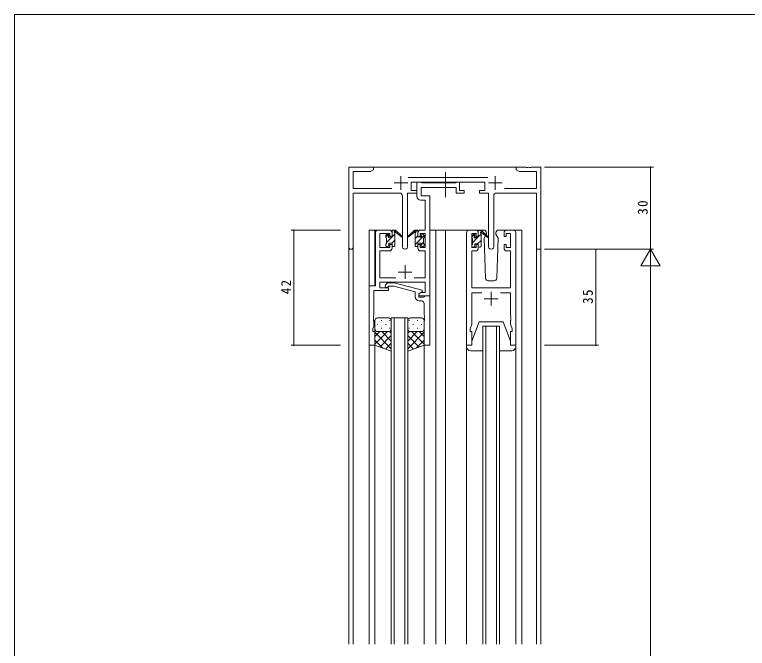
# Model space of a CAD drawing. Units: millimetres on the paper. Extents: x -420 to 373, y -297 to 267.
# Drawn here: x -417.7 to -150.7, y 33.3 to 264.4 of the extents above; entities that cross this region are included whole.
import ezdxf

# ---------------------------------------------------------------- set-up
doc = ezdxf.new("R2010")
doc.units = ezdxf.units.MM
doc.linetypes.add('CHAIN2', pattern=[12, 9, -1, 1, -1])
for name, color, linetype, lineweight in [('0-1_YKK_ZWAK', 7, 'Continuous', 9), ('0-3_YKK_12', 2, 'Continuous', 9), ('0-4_YKK_D', 6, 'Continuous', 9), ('0-6_YKK_13', 4, 'Continuous', 9), ('0-7_YKK_11', 7, 'Continuous', 9)]:
    doc.layers.add(name, color=color, linetype=linetype, lineweight=lineweight)
doc.styles.add('ＭＳ ゴシック', font='')
doc.styles.get('ＭＳ ゴシック').set_extended_font_data('MS Gothic')

msp = doc.modelspace()

# ---------------------------------------------------------------- linework, layer by layer
at = {"layer": '0-1_YKK_ZWAK'}
for p in [(-417.7, -260.6), (352.3, 264.4)]:
    msp.add_line(p, (-417.7, 264.4), dxfattribs=at)
at = {"layer": '0-3_YKK_12'}
for p, q in [((-287.444, 208.836), (-234.444, 208.836)), ((-288.444, 185.836), (-288.444, 34.836)), ((-283.444, 185.836), (-288.444, 185.836)), ((-286.444, 165.483), (-286.444, 185.836)), ((-266.444, 185.836), (-260.744, 185.836)), ((-264.244, 185.836), (-264.244, 34.836)), ((-260.744, 185.836), (-252.044, 185.836)), ((-260.744, 185.836), (-260.744, 34.836)), ((-236.044, 185.836), (-232.844, 185.835)), ((-232.844, 34.836), (-232.844, 185.835)), ((-295.944, 34.836), (-295.944, 179.651)), ((-294.314, 179.651), (-294.314, 34.836)), ((-227.574, 178.836), (-227.574, 34.836)), ((-225.944, 178.836), (-227.574, 178.836)), ((-225.944, 178.836), (-225.944, 34.836)), ((-280.446, 153.836), (-274.446, 153.836)), ((-280.446, 34.836), (-280.446, 153.836)), ((-279.446, 153.836), (-279.446, 34.836)), ((-275.446, 34.836), (-275.446, 153.836)), ((-274.446, 153.836), (-274.446, 34.836)), ((-247.044, 150.836), (-241.044, 150.836)), ((-247.044, 34.836), (-247.044, 150.836)), ((-246.044, 150.836), (-246.044, 34.836)), ((-242.044, 34.836), (-242.044, 150.836)), ((-241.044, 150.836), (-241.044, 34.836)), ((-286.444, 144.336), (-286.445, 34.836)), ((-268.446, 144.336), (-268.446, 34.836)), ((-253.044, 143.336), (-253.044, 34.836)), ((-235.044, 143.336), (-235.044, 34.836))]:
    msp.add_line(p, q, dxfattribs=at)
at = {"layer": '0-4_YKK_D'}
for p, q in [((-224.574, 208.836), (-184.944, 208.836)), ((-185.944, 178.836), (-185.944, 208.836)), ((-298.944, 185.836), (-316.944, 185.836)), ((-315.944, 143.836), (-315.944, 185.836)), ((-224.574, 178.836), (-184.944, 178.836)), ((-224.574, 178.836), (-204.944, 178.836)), ((-224.574, 178.836), (-184.944, 178.836)), ((-205.944, 143.836), (-205.944, 178.836)), ((-185.944, 178.836), (-189.444, 172.774)), ((-185.944, 178.836), (-182.444, 172.774)), ((-185.944, 178.836), (-185.944, 166.711)), ((-189.444, 172.774), (-182.444, 172.774)), ((-185.944, 171.836), (-185.944, -114.164)), ((-298.944, 143.836), (-316.944, 143.836)), ((-224.574, 143.836), (-204.944, 143.836))]:
    msp.add_line(p, q, dxfattribs=at)
for centre, start, end in [((-185.944, 208.836), 90, 270), ((-185.944, 208.836), 270, 90), ((-315.944, 185.836), 90, 270), ((-315.944, 185.836), 270, 90), ((-205.944, 178.836), 90, 270), ((-205.944, 178.836), 270, 90), ((-315.944, 143.836), 90, 270), ((-315.944, 143.836), 270, 90), ((-205.944, 143.836), 90, 270), ((-205.944, 143.836), 270, 90)]:
    msp.add_arc(centre, 0.106, start, end, dxfattribs=at)
at = {"layer": '0-6_YKK_13', "linetype": 'CHAIN2'}
msp.add_line((-260.746, 197.906), (-260.746, 207.893), dxfattribs=at)
at = {"layer": '0-6_YKK_13'}
for p, q in [((-282.444, 183.328), (-281.385, 184.387)), ((-282.357, 183.948), (-281.857, 184.448)), ((-282.244, 181.283), (-279.144, 184.383)), ((-280.144, 183.436), (-280.144, 185.536)), ((-280.121, 185.652), (-279.96, 185.813)), ((-279.844, 185.836), (-279.054, 185.836)), ((-279.144, 185.336), (-279.144, 185.836)), ((-279.144, 180.136), (-279.144, 184.736)), ((-278.861, 185.765), (-276.678, 183.718)), ((-276.711, 183.373), (-278.851, 185.069)), ((-272.027, 185.765), (-274.21, 183.718)), ((-274.177, 183.373), (-272.037, 185.069)), ((-271.044, 185.836), (-271.834, 185.836)), ((-271.744, 185.336), (-271.744, 185.836)), ((-271.744, 180.136), (-271.744, 184.736)), ((-271.566, 185.227), (-270.967, 185.826)), ((-270.744, 183.436), (-270.744, 185.536)), ((-268.531, 183.948), (-269.031, 184.448)), ((-251.043, 183.298), (-250.065, 184.277)), ((-250.956, 183.748), (-250.456, 184.248)), ((-246.757, 185.836), (-249.744, 185.836)), ((-248.743, 183.236), (-248.743, 185.336)), ((-248.743, 183.353), (-247.743, 184.353)), ((-248.443, 185.636), (-247.653, 185.636)), ((-247.743, 185.136), (-247.743, 185.636)), ((-247.743, 179.936), (-247.743, 184.536)), ((-247.46, 185.565), (-245.277, 183.518)), ((-245.31, 183.173), (-247.45, 184.869)), ((-245.739, 184.336), (-245.883, 184.086)), ((-245.758, 184.871), (-245.739, 184.336)), ((-242.349, 184.336), (-242.33, 184.871)), ((-241.502, 182.868), (-242.349, 184.336)), ((-238.344, 185.836), (-241.331, 185.836)), ((-282.444, 183.136), (-282.444, 183.736)), ((-282.244, 180.836), (-282.244, 182.936)), ((-281.344, 184.236), (-281.344, 183.897)), ((-280.883, 183.436), (-280.144, 183.436)), ((-280.247, 181.036), (-279.144, 182.138)), ((-271.744, 180.559), (-268.462, 183.84)), ((-271.744, 182.804), (-270.744, 183.804)), ((-270.005, 183.436), (-270.744, 183.436)), ((-269.544, 184.236), (-269.544, 183.897)), ((-268.644, 180.836), (-268.644, 182.936)), ((-268.444, 183.136), (-268.444, 183.736)), ((-251.043, 182.936), (-251.043, 183.536)), ((-250.843, 181.253), (-248.861, 183.236)), ((-250.843, 180.636), (-250.843, 182.736)), ((-249.943, 184.036), (-249.943, 183.697)), ((-249.482, 183.236), (-248.743, 183.236)), ((-249.016, 180.836), (-247.743, 182.108)), ((-246.065, 183.771), (-246.586, 182.868)), ((-246.586, 182.868), (-246.078, 168.301)), ((-242.01, 168.301), (-241.502, 182.868)), ((-282.444, 180.136), (-282.444, 180.636)), ((-281.644, 179.836), (-282.144, 179.836)), ((-281.344, 181.036), (-280.144, 181.036)), ((-281.344, 181.036), (-281.344, 180.136)), ((-280.144, 181.036), (-280.144, 180.136)), ((-279.444, 179.836), (-279.844, 179.836)), ((-271.444, 179.836), (-271.044, 179.836)), ((-270.744, 181.036), (-270.744, 180.136)), ((-269.544, 181.036), (-270.744, 181.036)), ((-269.544, 180.514), (-268.644, 181.414)), ((-269.544, 181.036), (-269.544, 180.136)), ((-269.244, 179.836), (-268.744, 179.836)), ((-268.444, 180.136), (-268.444, 180.636)), ((-251.043, 179.936), (-251.043, 180.436)), ((-250.243, 179.636), (-250.743, 179.636)), ((-250.215, 179.637), (-249.945, 179.907)), ((-249.943, 180.836), (-248.743, 180.836)), ((-249.943, 180.836), (-249.943, 179.936)), ((-248.743, 180.836), (-248.743, 179.936)), ((-248.043, 179.636), (-248.443, 179.636)), ((-247.959, 179.648), (-247.756, 179.851)), ((-245.078, 167.336), (-243.01, 167.336)), ((-286.446, 152.836), (-286.446, 149.836)), ((-281.446, 153.836), (-285.446, 153.836)), ((-284.111, 152.887), (-283.911, 152.887)), ((-281.081, 152.887), (-280.881, 152.887)), ((-280.446, 149.836), (-280.446, 152.836)), ((-274.448, 149.836), (-274.448, 152.836)), ((-273.813, 152.887), (-274.013, 152.887)), ((-273.448, 153.836), (-269.448, 153.836)), ((-270.783, 152.887), (-270.983, 152.887)), ((-268.448, 152.836), (-268.448, 149.836)), ((-251.044, 145.336), (-248.444, 152.336)), ((-248.444, 152.336), (-239.644, 152.336)), ((-237.044, 145.336), (-239.644, 152.336)), ((-286.446, 143.836), (-286.446, 149.836)), ((-285.526, 151.472), (-285.326, 151.472)), ((-284.111, 150.057), (-283.911, 150.057)), ((-282.496, 151.472), (-282.296, 151.472)), ((-281.081, 150.057), (-280.881, 150.057)), ((-280.446, 150.057), (-280.446, 141.693)), ((-274.448, 150.057), (-274.448, 141.693)), ((-273.813, 150.057), (-274.013, 150.057)), ((-272.398, 151.472), (-272.598, 151.472)), ((-270.783, 150.057), (-270.983, 150.057)), ((-269.368, 151.472), (-269.568, 151.472)), ((-268.448, 143.836), (-268.448, 149.836)), ((-235.044, 144.82), (-235.044, 151.635)), ((-284.654, 148.836), (-286.446, 147.044)), ((-281.825, 148.836), (-286.446, 144.216)), ((-286.446, 148.568), (-280.446, 142.568)), ((-285.446, 148.836), (-281.846, 148.836)), ((-285.046, 148.836), (-281.446, 148.836)), ((-280.446, 147.387), (-284.642, 143.191)), ((-283.886, 148.836), (-280.446, 145.396)), ((-281.114, 148.893), (-280.446, 148.224)), ((-273.78, 148.893), (-274.448, 148.224)), ((-271.008, 148.836), (-274.448, 145.396)), ((-268.448, 148.568), (-274.448, 142.568)), ((-274.448, 147.387), (-270.252, 143.191)), ((-269.848, 148.836), (-273.448, 148.836)), ((-273.068, 148.836), (-268.448, 144.216)), ((-269.448, 148.836), (-273.048, 148.836)), ((-270.239, 148.836), (-268.448, 147.044)), ((-286.446, 145.739), (-283.485, 142.778)), ((-280.446, 144.559), (-282.557, 142.447)), ((-274.448, 144.559), (-272.336, 142.447)), ((-268.448, 145.739), (-271.408, 142.778)), ((-251.044, 143.836), (-251.044, 145.336)), ((-237.044, 145.336), (-237.044, 143.836)), ((-280.446, 141.693), (-286.446, 143.836)), ((-274.448, 141.693), (-268.448, 143.836)), ((-253.044, 143.836), (-251.044, 143.836)), ((-253.044, 143.336), (-253.044, 143.836)), ((-247.044, 141.836), (-251.544, 141.836)), ((-236.544, 141.836), (-241.044, 141.836)), ((-237.044, 143.836), (-235.044, 143.836)), ((-235.044, 143.836), (-235.044, 143.336))]:
    msp.add_line(p, q, dxfattribs=at)
for centre, radius, start, end in [((-281.644, 184.236), 0.3, 0, 135), ((-279.844, 185.536), 0.3, 90, 180), ((-279.144, 185.136), 0.2, 20.88332, 233.1301), ((-279.444, 184.736), 0.3, 0, 53.1301), ((-279.054, 185.536), 0.3, 49.8974, 90), ((-278.677, 185.314), 0.3, 200.88332, 234.62001), ((-272.211, 185.314), 0.3, 305.37997, 339.11667), ((-271.834, 185.536), 0.3, 90, 130.10258), ((-271.744, 185.136), 0.2, 306.86989, 159.11667), ((-271.444, 184.736), 0.3, 126.86989, 180), ((-271.044, 185.536), 0.3, 0, 90), ((-269.244, 184.236), 0.3, 45, 180), ((-250.243, 184.036), 0.3, 0, 135), ((-248.443, 185.336), 0.3, 90, 180), ((-247.743, 184.936), 0.2, 20.88332, 233.1301), ((-248.043, 184.536), 0.3, 0, 53.1301), ((-247.653, 185.336), 0.3, 49.8974, 90), ((-247.276, 185.114), 0.3, 200.88332, 234.62001), ((-246.757, 184.836), 1, 2, 90), ((-241.331, 184.836), 1, 90, 178), ((-282.144, 183.736), 0.3, 135, 180), ((-282.244, 183.136), 0.2, 180, 270), ((-281.344, 183.436), 0.25, 123.05573, 326.94426), ((-281.644, 183.897), 0.3, 303.05573, 0), ((-280.883, 183.136), 0.3, 90, 146.94426), ((-276.595, 183.536), 0.2, 234.62001, 114.62001), ((-274.293, 183.536), 0.2, 65.37997, 305.37997), ((-270.005, 183.136), 0.3, 33.05573, 90), ((-269.544, 183.436), 0.25, 213.05573, 56.94426), ((-269.244, 183.897), 0.3, 180, 236.94426), ((-268.644, 183.136), 0.2, 270, 0), ((-268.744, 183.736), 0.3, 0, 45), ((-250.743, 183.536), 0.3, 135, 180), ((-250.843, 182.936), 0.2, 180, 270), ((-249.943, 183.236), 0.25, 123.05573, 326.94426), ((-250.243, 183.697), 0.3, 303.05573, 0), ((-249.482, 182.936), 0.3, 90, 146.94426), ((-245.194, 183.336), 0.2, 234.62001, 114.62001), ((-282.244, 180.636), 0.2, 90, 180), ((-282.144, 180.136), 0.3, 180, 270), ((-281.644, 180.136), 0.3, 270, 0), ((-279.844, 180.136), 0.3, 180, 270), ((-279.444, 180.136), 0.3, 270, 0), ((-271.444, 180.136), 0.3, 180, 270), ((-271.044, 180.136), 0.3, 270, 0), ((-269.244, 180.136), 0.3, 180, 270), ((-268.744, 180.136), 0.3, 270, 0), ((-268.644, 180.636), 0.2, 0, 90), ((-250.843, 180.436), 0.2, 90, 180), ((-250.743, 179.936), 0.3, 180, 270), ((-250.243, 179.936), 0.3, 270, 0), ((-248.443, 179.936), 0.3, 180, 270), ((-248.043, 179.936), 0.3, 270, 0), ((-245.078, 168.336), 1, 182, 270), ((-243.01, 168.336), 1, 270, 358), ((-285.446, 152.836), 1, 90, 180), ((-281.446, 152.836), 1, 0, 90), ((-273.448, 152.836), 1, 90, 180), ((-269.448, 152.836), 1, 0, 90), ((-285.446, 149.836), 1, 180, 270), ((-285.446, 149.836), 1, 180, 270), ((-281.446, 149.836), 1, 270, 0), ((-281.446, 149.836), 1, 270, 0), ((-273.448, 149.836), 1, 180, 270), ((-273.448, 149.836), 1, 180, 270), ((-269.448, 149.836), 1, 270, 0), ((-269.448, 149.836), 1, 270, 0), ((-251.544, 143.336), 1.5, 180, 270), ((-236.544, 143.336), 1.5, 270, 0)]:
    msp.add_arc(centre, radius, start, end, dxfattribs=at)
at = {"layer": '0-7_YKK_11'}
for p, q in [((-279.444, 203.036), (-274.444, 203.036)), ((-276.944, 205.536), (-276.944, 200.536)), ((-245.242, 204.966), (-274.252, 204.966)), ((-245.044, 203.036), (-240.044, 203.036)), ((-242.544, 205.536), (-242.544, 200.536)), ((-276.394, 198.336), (-276.394, 179.786)), ((-243.094, 179.786), (-243.094, 198.336)), ((-281.144, 185.836), (-285.244, 185.836)), ((-252.044, 185.836), (-249.744, 185.836)), ((-238.344, 185.836), (-236.044, 185.836)), ((-275.444, 173.036), (-275.444, 168.036)), ((-277.944, 170.536), (-272.944, 170.536)), ((-244.044, 163.336), (-244.044, 158.336)), ((-246.544, 160.836), (-241.544, 160.836)), ((-269.446, 160.036), (-270.246, 160.036))]:
    msp.add_line(p, q, dxfattribs=at)
for points in [[(-280.294, 200.966), (-294.314, 200.966), (-294.314, 207.206), (-288.035, 207.206), (-286.944, 207.836), (-286.944, 208.836), (-295.944, 208.836), (-295.944, 179.651)], [(-242.094, 199.336), (-227.574, 199.336), (-227.574, 178.836), (-225.944, 178.836), (-225.944, 208.836), (-229.486, 208.836), (-229.669, 208.716), (-230.219, 208.716), (-230.402, 208.836), (-230.486, 208.836), (-230.669, 208.716), (-231.219, 208.716), (-231.402, 208.836), (-234.944, 208.836), (-234.944, 207.836), (-233.853, 207.206), (-227.574, 207.206), (-227.574, 200.966), (-239.194, 200.966)], [(-286.244, 184.836), (-286.244, 165.466), (-288.444, 165.466), (-288.444, 143.836), (-286.444, 143.836), (-286.444, 148.836), (-287.144, 148.836), (-287.144, 149.836), (-286.814, 150.743), (-286.814, 152.878), (-286.934, 153.061), (-286.934, 153.611), (-286.814, 153.794), (-286.814, 153.878), (-286.934, 154.061), (-286.934, 154.611), (-286.814, 154.794), (-286.814, 163.836), (-281.444, 163.836), (-281.444, 164.836), (-284.614, 164.836), (-284.614, 166.836), (-268.074, 166.836), (-268.074, 163.136), (-269.578, 163.136), (-270.444, 162.636), (-270.444, 161.836), (-266.444, 161.836), (-266.444, 185.836), (-266.444, 198.336), (-269.514, 198.336), (-269.514, 201.406), (-256.744, 201.406), (-256.744, 199.336), (-253.844, 199.336), (-253.844, 200.336), (-255.544, 200.336), (-255.544, 203.336), (-256.444, 203.336), (-256.719, 203.156)], [(-274.494, 179.786), (-274.494, 199.336), (-271.144, 199.336), (-271.144, 200.336), (-273.144, 200.336), (-273.144, 203.336), (-246.344, 203.336), (-246.344, 200.336), (-248.344, 200.336), (-248.344, 199.336), (-244.994, 199.336), (-244.994, 179.786)], [(-256.719, 203.156), (-256.902, 203.036), (-269.356, 203.036), (-269.539, 203.156), (-269.814, 203.336), (-271.144, 203.336), (-271.144, 198.206)], [(-294.314, 179.651), (-294.314, 199.336), (-277.394, 199.336)], [(-269.644, 196.706), (-268.074, 196.706), (-268.074, 185.836), (-269.744, 185.836)], [(-280.144, 179.236), (-280.144, 180.536), (-280.944, 180.536), (-280.944, 179.436), (-284.614, 179.436), (-284.614, 184.636), (-280.944, 184.636), (-280.944, 183.536), (-280.144, 183.536), (-280.144, 184.836)], [(-270.744, 184.836), (-270.744, 183.536), (-269.944, 183.536), (-269.944, 184.636), (-268.074, 184.636), (-268.074, 179.436), (-269.944, 179.436), (-269.944, 180.536), (-270.744, 180.536), (-270.744, 179.236)], [(-247.394, 162.906), (-251.114, 162.906), (-251.114, 151.567), (-251.744, 149.836), (-251.744, 148.836), (-251.044, 148.836), (-251.044, 143.836), (-253.044, 143.836), (-253.044, 184.836)], [(-248.744, 184.836), (-248.744, 183.536), (-249.544, 183.536), (-249.544, 184.636), (-251.044, 184.636), (-251.044, 179.436), (-249.544, 179.436), (-249.544, 180.536), (-248.744, 180.536), (-248.744, 179.236)], [(-235.044, 184.836), (-235.044, 143.836), (-237.044, 143.836), (-237.044, 148.836), (-236.344, 148.836), (-236.344, 149.836), (-236.974, 151.567), (-236.974, 152.877), (-236.854, 153.061), (-236.854, 153.611), (-236.974, 153.794), (-236.974, 153.877), (-236.854, 154.061), (-236.854, 154.611), (-236.974, 154.794), (-236.974, 162.906), (-240.694, 162.906)], [(-239.344, 179.236), (-239.344, 180.536), (-238.544, 180.536), (-238.544, 179.436), (-237.044, 179.436), (-237.044, 184.636), (-238.544, 184.636), (-238.544, 183.536), (-239.344, 183.536), (-239.344, 184.836)], [(-278.794, 168.466), (-284.614, 168.466), (-284.614, 178.236), (-281.144, 178.236)], [(-269.744, 178.236), (-268.074, 178.236), (-268.074, 168.466), (-272.094, 168.466)], [(-249.744, 178.236), (-251.114, 178.236), (-251.114, 164.836), (-236.974, 164.836), (-236.974, 178.236), (-238.344, 178.236)], [(-282.57, 165.86), (-281.794, 166.636), (-279.349, 166.636), (-269.246, 163.929), (-269.246, 163.329), (-270.446, 162.636), (-270.446, 161.336), (-268.646, 161.336), (-268.446, 161.536), (-268.146, 161.836), (-266.446, 161.836)], [(-271.746, 161.536), (-271.746, 163.356), (-279.507, 165.436), (-281.297, 165.436), (-281.722, 165.012)], [(-266.446, 161.836), (-266.446, 143.836), (-268.446, 143.836), (-268.446, 152.878), (-268.326, 153.061), (-268.326, 153.611), (-268.446, 153.794), (-268.446, 153.878), (-268.326, 154.061), (-268.326, 154.611), (-268.446, 154.794), (-268.446, 159.036)]]:
    msp.add_lwpolyline(points, dxfattribs=at)
for centre, radius, start, end in [((-277.394, 198.336), 1, 0, 89.99998), ((-269.644, 198.206), 1.5, 180, 269.99998), ((-242.094, 198.336), 1, 90, 179.99998), ((-285.244, 184.836), 1, 90, 179.99998), ((-281.144, 184.836), 1, 0, 89.99998), ((-269.744, 184.836), 1, 90, 179.99998), ((-252.044, 184.836), 1, 90, 179.99998), ((-249.744, 184.836), 1, 0, 89.99998), ((-238.344, 184.836), 1, 90, 179.99998), ((-236.044, 184.836), 1, 0, 89.99998), ((-295.129, 179.651), 0.815, 179.99998, 0), ((-281.144, 179.236), 1, 270, 359.99998), ((-275.444, 179.786), 0.95, 179.99998, 0), ((-269.744, 179.236), 1, 180, 269.99998), ((-249.744, 179.236), 1, 270, 359.99998), ((-244.044, 179.786), 0.95, 179.99998, 0), ((-238.344, 179.236), 1, 180, 269.99998), ((-282.146, 165.436), 0.6, 134.99998, 315), ((-270.246, 161.536), 1.5, 180, 269.99998), ((-269.446, 159.036), 1, 0, 89.99998)]:
    msp.add_arc(centre, radius, start, end, dxfattribs=at)

# ---------------------------------------------------------------- texts
at = {"layer": '0-4_YKK_D', "color": 3, "char_height": 3.666, "attachment_point": 7, "rotation": 90, "style": 'ＭＳ ゴシック'}
for s, insert in [('\\T1.21;\\W0.95;30', (-186.944, 191.436)), ('\\T1.21;\\W0.95;42', (-316.944, 162.436)), ('\\T1.21;\\W0.95;35', (-206.944, 158.936))]:
    msp.add_mtext(s, dxfattribs=dict(at, insert=insert))

doc.saveas('drawing.dxf')
